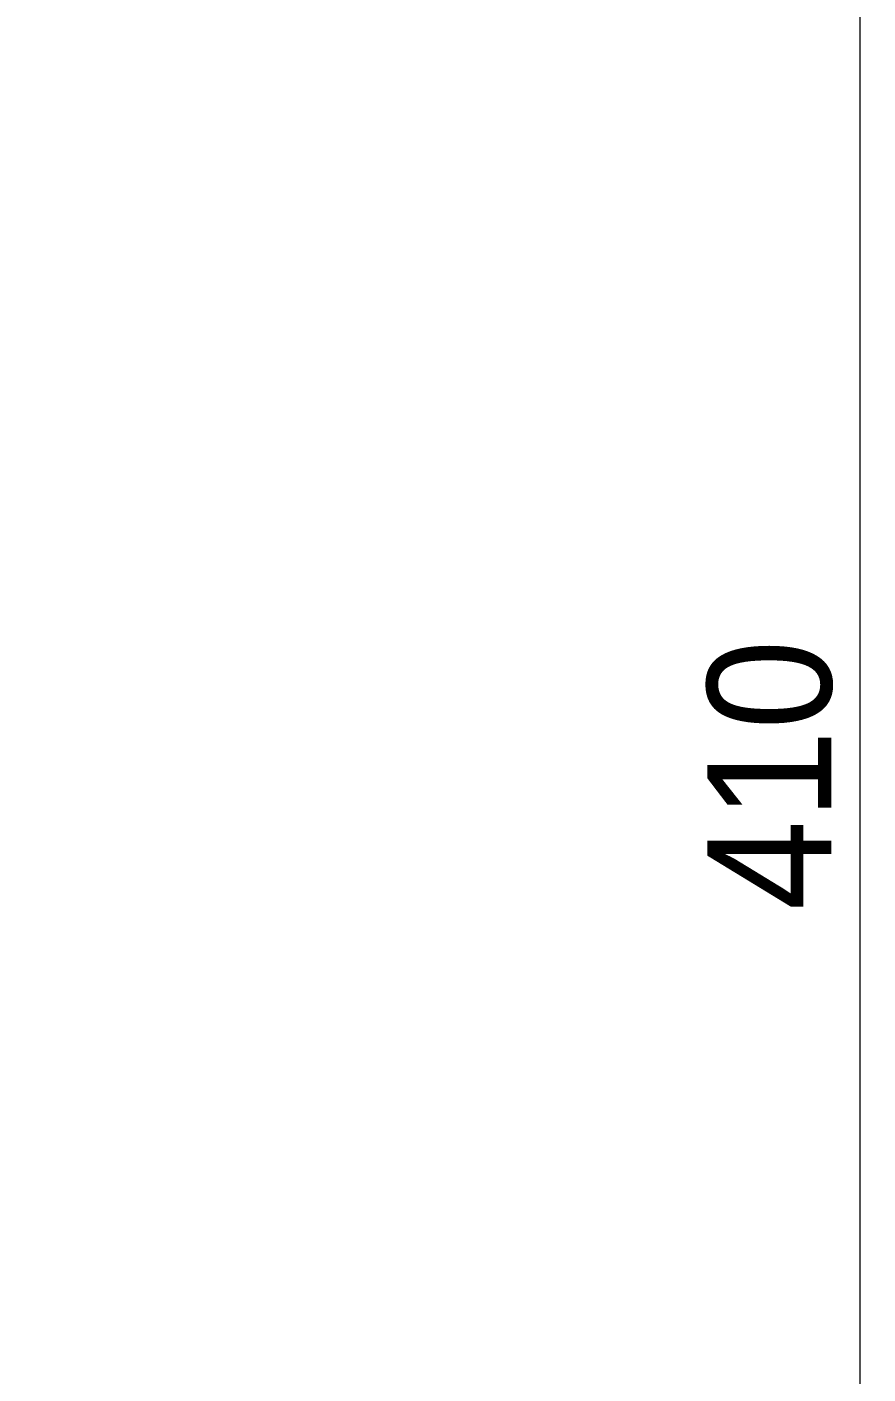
# Model space of a CAD drawing. Extents: x 1571 to 2360, y 0 to 579.
# Drawn here: x 2105.4 to 2173.1, y 134.3 to 242.8 of the extents above; entities that cross this region are included whole.
import ezdxf

# ---------------------------------------------------------------- set-up
doc = ezdxf.new("R2010")
doc.units = 0
doc.header["$LTSCALE"] = 10
doc.header["$MEASUREMENT"] = 0
doc.header["$PDMODE"] = 3
doc.header["$PDSIZE"] = -10
doc.layers.get('0').update_dxf_attribs({"linetype": 'CONTINUOUS'})
doc.layers.get('DEFPOINTS').update_dxf_attribs({"linetype": 'CONTINUOUS'})
doc.styles.add('Daelim Dimension', font='H2GTRE.TTF')
doc.dimstyles.new('DEFAULT', dxfattribs={"dimscale": 2, "dimtxt": 2, "dimasz": 2, "dimexe": 0, "dimexo": 2, "dimgap": 1, "dimtad": 1, "dimdec": 1, "dimzin": 9, "dimdsep": 46, "dimtxsty": 'Daelim Dimension', "dimcen": 0.5, "dimclrd": 252, "dimclre": 252, "dimclrt": 3, "dimadec": 1, "dimazin": 0, "dimtfac": 1, "dimtdec": 1, "dimtix": 1, "dimtmove": 0, "dimatfit": 3, "dimfxl": 1, "dimtolj": 1, "dimtzin": 1, "dimlwd": 9, "dimlwe": 9, "dimarcsym": 0})

# ---------------------------------------------------------------- blocks, each defined once
blk = doc.blocks.new('*D8')
at = {"color": 5, "lineweight": 9, "ltscale": 0.5, "transparency": 16777216}
for p, q in [((2109.29, 255.79), (2172.46, 255.79)), ((2172.46, 251.79), (2172.46, 113.29)), ((2090.15, 109.29), (2172.46, 109.29))]:
    blk.add_line(p, q, dxfattribs=at)
at = {"color": 5, "ltscale": 0.5, "transparency": 16777216}
for points in [[(2171.8, 251.79), (2173.13, 251.79), (2172.46, 255.79)], [(2171.8, 113.29), (2173.13, 113.29), (2172.46, 109.29)]]:
    blk.add_solid(points, dxfattribs=at)
at = {"layer": 'DEFPOINTS', "color": 0, "ltscale": 0.5, "transparency": 16777216}
for p in [(2105.29, 255.79), (2086.15, 109.29), (2172.46, 109.29)]:
    blk.add_point(p, dxfattribs=at)
at = {"color": 7, "lineweight": -3, "ltscale": 0.5, "transparency": 16777216, "insert": (2165.25, 182.54), "char_height": 10, "attachment_point": 5, "rotation": 90, "style": 'Daelim Dimension'}
blk.add_mtext('\\A1;410', dxfattribs=at)

msp = doc.modelspace()

# ---------------------------------------------------------------- dimensions: what is measured, and where the dimension line sits
at = {"color": 5, "lineweight": -3, "ltscale": 0.5}
dim = msp.add_linear_dim(base=(2172.46, 109.29), p1=(2105.29, 255.79), p2=(2086.15, 109.29), angle=90, text='410', dimstyle='DEFAULT', override={"dimtxt": 5, "dimclrd": 5, "dimclre": 5, "dimclrt": 7}, dxfattribs=at)
dim.commit()
dim.dimension.update_dxf_attribs({"geometry": '*D8', "text_midpoint": (2165.25, 182.54)})

doc.saveas('drawing.dxf')
